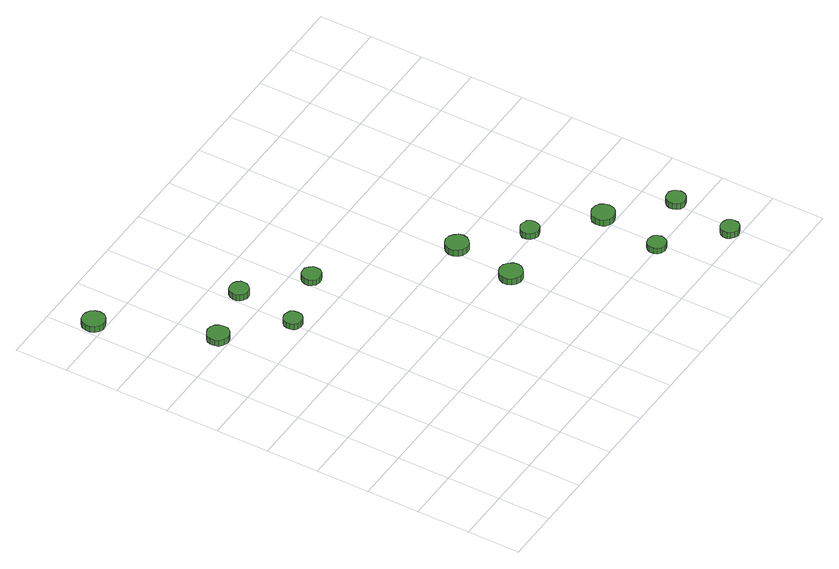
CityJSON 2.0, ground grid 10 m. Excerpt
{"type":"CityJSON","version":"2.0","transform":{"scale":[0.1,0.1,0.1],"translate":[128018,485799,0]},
"CityObjects":{
"tree1":{"type":"SolitaryVegetationObject","attributes":{"function":"something"},"geometry":[{"type":"MultiSurface","lod":"1","boundaries":[[[0,1,2,3,4,5,6,7,8,9,10,11,12,13,14]],[[15,16,17,18,19,20,21,22,23,24,25,26,27,28,29]],[[0,29,28,1]],[[1,28,27,2]],[[2,27,26,3]],[[3,26,25,4]],[[4,25,24,5]],[[5,24,23,6]],[[6,23,22,7]],[[7,22,21,8]],[[8,21,20,9]],[[9,20,19,10]],[[10,19,18,11]],[[11,18,17,12]],[[12,17,16,13]],[[13,16,15,14]],[[14,15,29,0]]]}]},
"tree2":{"type":"SolitaryVegetationObject","attributes":{"function":"something"},"geometry":[{"type":"MultiSurface","lod":"1","boundaries":[[[30,31,32,33,34,35,36,37,38,39,40,41,42,43,44]],[[45,46,47,48,49,50,51,52,53,54,55,56,57,58,59]],[[30,59,58,31]],[[31,58,57,32]],[[32,57,56,33]],[[33,56,55,34]],[[34,55,54,35]],[[35,54,53,36]],[[36,53,52,37]],[[37,52,51,38]],[[38,51,50,39]],[[39,50,49,40]],[[40,49,48,41]],[[41,48,47,42]],[[42,47,46,43]],[[43,46,45,44]],[[44,45,59,30]]]}]},
"tree3":{"type":"SolitaryVegetationObject","attributes":{"function":"something"},"geometry":[{"type":"MultiSurface","lod":"1","boundaries":[[[60,61,62,63,64,65,66,67,68,69,70,71,72,73,74]],[[75,76,77,78,79,80,81,82,83,84,85,86,87,88,89]],[[60,89,88,61]],[[61,88,87,62]],[[62,87,86,63]],[[63,86,85,64]],[[64,85,84,65]],[[65,84,83,66]],[[66,83,82,67]],[[67,82,81,68]],[[68,81,80,69]],[[69,80,79,70]],[[70,79,78,71]],[[71,78,77,72]],[[72,77,76,73]],[[73,76,75,74]],[[74,75,89,60]]]}]},
"tree4":{"type":"SolitaryVegetationObject","attributes":{"function":"something"},"geometry":[{"type":"MultiSurface","lod":"1","boundaries":[[[90,91,92,93,94,95,96,97,98,99,100,101,102,103,104]],[[105,106,107,108,109,110,111,112,113,114,115,116,117,118,119]],[[90,119,118,91]],[[91,118,117,92]],[[92,117,116,93]],[[93,116,115,94]],[[94,115,114,95]],[[95,114,113,96]],[[96,113,112,97]],[[97,112,111,98]],[[98,111,110,99]],[[99,110,109,100]],[[100,109,108,101]],[[101,108,107,102]],[[102,107,106,103]],[[103,106,105,104]],[[104,105,119,90]]]}]},
"tree5":{"type":"SolitaryVegetationObject","attributes":{"function":"something"},"geometry":[{"type":"MultiSurface","lod":"1","boundaries":[[[120,121,122,123,124,125,126,127,128,129,130,131,132,133,134]],[[135,136,137,138,139,140,141,142,143,144,145,146,147,148,149]],[[120,149,148,121]],[[121,148,147,122]],[[122,147,146,123]],[[123,146,145,124]],[[124,145,144,125]],[[125,144,143,126]],[[126,143,142,127]],[[127,142,141,128]],[[128,141,140,129]],[[129,140,139,130]],[[130,139,138,131]],[[131,138,137,132]],[[132,137,136,133]],[[133,136,135,134]],[[134,135,149,120]]]}]},
"tree6":{"type":"SolitaryVegetationObject","attributes":{"function":"something"},"geometry":[{"type":"MultiSurface","lod":"1","boundaries":[[[150,151,152,153,154,155,156,157,158,159,160,161,162,163,164]],[[165,166,167,168,169,170,171,172,173,174,175,176,177,178,179]],[[150,179,178,151]],[[151,178,177,152]],[[152,177,176,153]],[[153,176,175,154]],[[154,175,174,155]],[[155,174,173,156]],[[156,173,172,157]],[[157,172,171,158]],[[158,171,170,159]],[[159,170,169,160]],[[160,169,168,161]],[[161,168,167,162]],[[162,167,166,163]],[[163,166,165,164]],[[164,165,179,150]]]}]},
"tree7":{"type":"SolitaryVegetationObject","attributes":{"function":"something"},"geometry":[{"type":"MultiSurface","lod":"1","boundaries":[[[180,181,182,183,184,185,186,187,188,189,190,191,192,193,194]],[[195,196,197,198,199,200,201,202,203,204,205,206,207,208,209]],[[180,209,208,181]],[[181,208,207,182]],[[182,207,206,183]],[[183,206,205,184]],[[184,205,204,185]],[[185,204,203,186]],[[186,203,202,187]],[[187,202,201,188]],[[188,201,200,189]],[[189,200,199,190]],[[190,199,198,191]],[[191,198,197,192]],[[192,197,196,193]],[[193,196,195,194]],[[194,195,209,180]]]}]},
"tree8":{"type":"SolitaryVegetationObject","attributes":{"function":"something"},"geometry":[{"type":"MultiSurface","lod":"1","boundaries":[[[210,211,212,213,214,215,216,217,218,219,220,221,222,223,224]],[[225,226,227,228,229,230,231,232,233,234,235,236,237,238,239]],[[210,239,238,211]],[[211,238,237,212]],[[212,237,236,213]],[[213,236,235,214]],[[214,235,234,215]],[[215,234,233,216]],[[216,233,232,217]],[[217,232,231,218]],[[218,231,230,219]],[[219,230,229,220]],[[220,229,228,221]],[[221,228,227,222]],[[222,227,226,223]],[[223,226,225,224]],[[224,225,239,210]]]}]},
"tree9":{"type":"SolitaryVegetationObject","attributes":{"function":"something"},"geometry":[{"type":"MultiSurface","lod":"1","boundaries":[[[240,241,242,243,244,245,246,247,248,249,250,251,252,253,254]],[[255,256,257,258,259,260,261,262,263,264,265,266,267,268,269]],[[240,269,268,241]],[[241,268,267,242]],[[242,267,266,243]],[[243,266,265,244]],[[244,265,264,245]],[[245,264,263,246]],[[246,263,262,247]],[[247,262,261,248]],[[248,261,260,249]],[[249,260,259,250]],[[250,259,258,251]],[[251,258,257,252]],[[252,257,256,253]],[[253,256,255,254]],[[254,255,269,240]]]}]},
"tree10":{"type":"SolitaryVegetationObject","attributes":{"function":"something"},"geometry":[{"type":"MultiSurface","lod":"1","boundaries":[[[270,271,272,273,274,275,276,277,278,279,280,281,282,283,284]],[[285,286,287,288,289,290,291,292,293,294,295,296,297,298,299]],[[270,299,298,271]],[[271,298,297,272]],[[272,297,296,273]],[[273,296,295,274]],[[274,295,294,275]],[[275,294,293,276]],[[276,293,292,277]],[[277,292,291,278]],[[278,291,290,279]],[[279,290,289,280]],[[280,289,288,281]],[[281,288,287,282]],[[282,287,286,283]],[[283,286,285,284]],[[284,285,299,270]]]}]},
"tree11":{"type":"SolitaryVegetationObject","attributes":{"function":"something"},"geometry":[{"type":"MultiSurface","lod":"1","boundaries":[[[300,301,302,303,304,305,306,307,308,309,310,311,312,313,314]],[[315,316,317,318,319,320,321,322,323,324,325,326,327,328,329]],[[300,329,328,301]],[[301,328,327,302]],[[302,327,326,303]],[[303,326,325,304]],[[304,325,324,305]],[[305,324,323,306]],[[306,323,322,307]],[[307,322,321,308]],[[308,321,320,309]],[[309,320,319,310]],[[310,319,318,311]],[[311,318,317,312]],[[312,317,316,313]],[[313,316,315,314]],[[314,315,329,300]]]}]},
"tree12":{"type":"SolitaryVegetationObject","attributes":{"function":"something"},"geometry":[{"type":"MultiSurface","lod":"1","boundaries":[[[330,331,332,333,334,335,336,337,338,339,340,341,342,343,344]],[[345,346,347,348,349,350,351,352,353,354,355,356,357,358,359]],[[330,359,358,331]],[[331,358,357,332]],[[332,357,356,333]],[[333,356,355,334]],[[334,355,354,335]],[[335,354,353,336]],[[336,353,352,337]],[[337,352,351,338]],[[338,351,350,339]],[[339,350,349,340]],[[340,349,348,341]],[[341,348,347,342]],[[342,347,346,343]],[[343,346,345,344]],[[344,345,359,330]]]}]}
},
"vertices":[
[46,822,17],[44,831,17],[39,838,17],[31,842,17],[22,843,17],[14,841,17],[7,835,17],[4,826,17],[4,818,17],[7,810,17],[14,804,17],[22,801,17],[31,802,17],[39,806,17],[44,813,17],[44,813,5],[39,806,5],[31,802,5],[22,801,5],[14,804,5],[7,810,5],[4,818,5],[4,826,5],[7,835,5],[14,841,5],[22,843,5],[31,842,5],[39,838,5],[44,831,5],[46,822,5],
[123,621,18],[122,630,18],[117,637,18],[109,641,18],[101,642,18],[93,639,18],[86,633,18],[83,626,18],[83,617,18],[86,609,18],[93,604,18],[101,601,18],[109,602,18],[117,606,18],[122,613,18],[122,613,6],[117,606,6],[109,602,6],[101,601,6],[93,604,6],[86,609,6],[83,617,6],[83,626,6],[86,633,6],[93,639,6],[101,642,6],[109,641,6],[117,637,6],[122,630,6],[123,621,6],
[220,533,17],[219,540,17],[215,546,17],[209,549,17],[202,550,17],[195,548,17],[189,543,17],[187,536,17],[187,529,17],[189,523,17],[195,518,17],[202,516,17],[209,517,17],[215,520,17],[219,526,17],[219,526,5],[215,520,5],[209,517,5],[202,516,5],[195,518,5],[189,523,5],[187,529,5],[187,536,5],[189,543,5],[195,548,5],[202,550,5],[209,549,5],[215,546,5],[219,540,5],[220,533,5],
[238,651,17],[237,658,17],[232,664,17],[226,668,17],[218,668,17],[211,666,17],[206,661,17],[203,654,17],[203,647,17],[206,640,17],[211,635,17],[218,633,17],[226,634,17],[232,638,17],[237,644,17],[237,644,4],[232,638,4],[226,634,4],[218,633,4],[211,635,4],[206,640,4],[203,647,4],[203,654,4],[206,661,4],[211,666,4],[218,668,4],[226,668,4],[232,664,4],[237,658,4],[238,651,4],
[335,566,16],[334,573,16],[329,579,16],[323,583,16],[315,583,16],[308,581,16],[303,576,16],[300,569,16],[300,562,16],[303,555,16],[308,550,16],[315,548,16],[323,549,16],[329,552,16],[334,558,16],[334,558,4],[329,552,4],[323,549,4],[315,548,4],[308,550,4],[303,555,4],[300,562,4],[300,569,4],[303,576,4],[308,581,4],[315,583,4],[323,583,4],[329,579,4],[334,573,4],[335,566,4],
[518,276,19],[516,285,19],[510,292,19],[503,297,19],[494,298,19],[486,295,19],[479,289,19],[475,281,19],[475,272,19],[479,264,19],[486,258,19],[494,255,19],[503,256,19],[510,261,19],[516,268,19],[516,268,6],[510,261,6],[503,256,6],[494,255,6],[486,258,6],[479,264,6],[475,272,6],[475,281,6],[479,289,6],[486,295,6],[494,298,6],[503,297,6],[510,292,6],[516,285,6],[518,276,6],
[535,394,17],[533,403,17],[527,410,17],[520,415,17],[511,416,17],[503,413,17],[496,407,17],[492,399,17],[492,390,17],[496,382,17],[503,376,17],[511,373,17],[520,374,17],[527,379,17],[533,386,17],[533,386,4],[527,379,4],[520,374,4],[511,373,4],[503,376,4],[496,382,4],[492,390,4],[492,399,4],[496,407,4],[503,413,4],[511,416,4],[520,415,4],[527,410,4],[533,403,4],[535,394,4],
[627,308,18],[626,315,18],[622,321,18],[615,324,18],[608,325,18],[602,323,18],[596,318,18],[593,312,18],[593,305,18],[596,298,18],[602,293,18],[608,291,18],[615,292,18],[622,295,18],[626,301,18],[626,301,5],[622,295,5],[615,292,5],[608,291,5],[602,293,5],[596,298,5],[593,305,5],[593,312,5],[596,318,5],[602,323,5],[608,325,5],[615,324,5],[622,321,5],[626,315,5],[627,308,5],
[708,104,17],[706,111,17],[702,117,17],[696,120,17],[689,121,17],[682,119,17],[677,114,17],[674,108,17],[674,101,17],[677,94,17],[682,89,17],[689,87,17],[696,88,17],[702,91,17],[706,97,17],[706,97,5],[702,91,5],[696,88,5],[689,87,5],[682,89,5],[677,94,5],[674,101,5],[674,108,5],[677,114,5],[682,119,5],[689,121,5],[696,120,5],[702,117,5],[706,111,5],[708,104,5],
[730,222,17],[728,231,17],[723,238,17],[715,242,17],[706,243,17],[698,240,17],[691,234,17],[688,226,17],[688,217,17],[691,209,17],[698,203,17],[706,201,17],[715,202,17],[723,206,17],[728,213,17],[728,213,4],[723,206,4],[715,202,4],[706,201,4],[698,203,4],[691,209,4],[688,217,4],[688,226,4],[691,234,4],[698,240,4],[706,243,4],[715,242,4],[723,238,4],[728,231,4],[730,222,4],
[806,18,18],[805,25,18],[801,31,18],[794,34,18],[787,35,18],[781,33,18],[775,28,18],[772,21,18],[772,14,18],[775,8,18],[781,3,18],[787,1,18],[794,2,18],[801,5,18],[805,11,18],[805,11,5],[801,5,5],[794,2,5],[787,1,5],[781,3,5],[775,8,5],[772,14,5],[772,21,5],[775,28,5],[781,33,5],[787,35,5],[794,34,5],[801,31,5],[805,25,5],[806,18,5],
[824,136,17],[822,143,17],[818,149,17],[812,153,17],[804,153,17],[797,151,17],[792,146,17],[789,139,17],[789,132,17],[792,125,17],[797,120,17],[804,118,17],[812,119,17],[818,122,17],[822,128,17],[822,128,4],[818,122,4],[812,119,4],[804,118,4],[797,120,4],[792,125,4],[789,132,4],[789,139,4],[792,146,4],[797,151,4],[804,153,4],[812,153,4],[818,149,4],[822,143,4],[824,136,4]
]}
